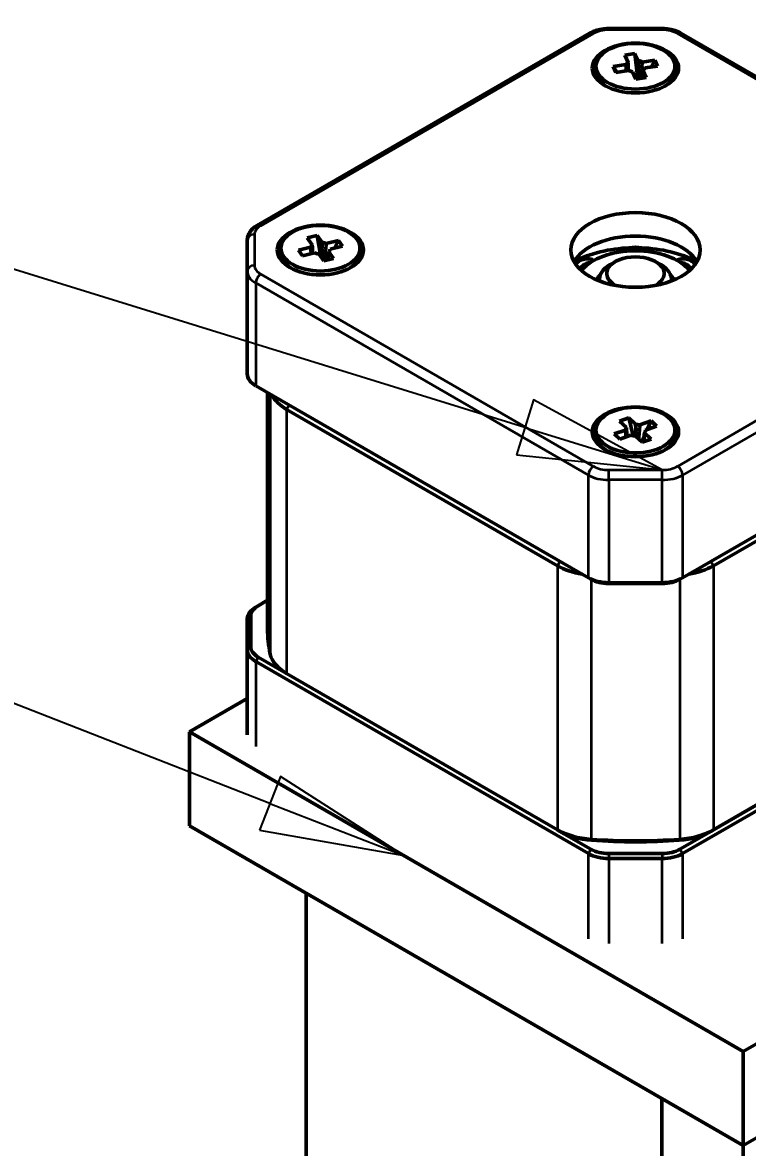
# Model space of a CAD drawing. Header units: millimetres. Extents: x -945 to 1680, y -1981 to 1188.
# Drawn here: x 974.2 to 1024.7, y 503.5 to 581.8 of the extents above; entities that cross this region are included whole.
import ezdxf

# ---------------------------------------------------------------- set-up
doc = ezdxf.new("R2010")
doc.units = ezdxf.units.MM
doc.header["$LTSCALE"] = 4
for name, color, linetype, lineweight in [('Symbol (ISO)', 7, 'Continuous', 25), ('Visible (ISO)', 7, 'Continuous', 50), ('Visible Narrow (ISO)', 7, 'Continuous', 35)]:
    doc.layers.add(name, color=color, linetype=linetype, lineweight=lineweight)
doc.styles.add('Note Text (ISO)', font='tahoma.ttf')
doc.dimstyles.new('Default - Method 1b (ISO)$7', dxfattribs={"dimscale": 4, "dimtxt": 3.5, "dimasz": 2.5, "dimexe": 3.175, "dimexo": 0, "dimgap": 0.762, "dimtad": 1, "dimtoh": 1, "dimrnd": 1e-08, "dimtxsty": 'Note Text (ISO)', "dimcen": 0.09, "dimdle": 10, "dimclrd": 256, "dimclre": 256, "dimclrt": 256, "dimazin": 2, "dimtfac": 1, "dimtmove": 0, "dimatfit": 3, "dimfxl": 1, "dimtolj": 1, "dimlwd": -1, "dimlwe": -1, "dimarcsym": 0})

# ---------------------------------------------------------------- blocks, each defined once
blk = doc.blocks.new('Balloon3')
at = {"layer": 'Symbol (ISO)'}
for p, q in [((252.298, 138.408), (222.276, 147.704)), ((252.446, 138.886), (252.15, 137.931)), ((254.686, 137.669), (252.446, 138.886)), ((252.298, 138.408), (254.686, 137.669)), ((252.15, 137.931), (254.686, 137.669))]:
    blk.add_line(p, q, dxfattribs=at)
at = {"layer": 'Symbol (ISO)', "flags": 128}
blk.add_lwpolyline([(252.15, 137.931), (254.686, 137.669), (252.446, 138.886), (252.15, 137.931)], dxfattribs=at)
at = {"layer": 'Symbol (ISO)'}
blk.add_solid([(252.15, 137.931), (254.686, 137.669), (252.446, 138.886), (252.15, 137.931)], dxfattribs=at)
blk = doc.blocks.new('Balloon16')
at = {"layer": 'Symbol (ISO)'}
for p, q in [((227.129, 145.216), (226.969, 145.216)), ((247.864, 131.871), (232.011, 138.06)), ((227.129, 134.716), (226.969, 134.716)), ((248.046, 132.337), (247.682, 131.405)), ((250.193, 130.962), (248.046, 132.337)), ((247.864, 131.871), (250.193, 130.962)), ((247.682, 131.405), (250.193, 130.962))]:
    blk.add_line(p, q, dxfattribs=at)
at = {"layer": 'Symbol (ISO)', "flags": 128}
blk.add_lwpolyline([(247.682, 131.405), (250.193, 130.962), (248.046, 132.337), (247.682, 131.405)], dxfattribs=at)
at = {"layer": 'Symbol (ISO)'}
for centre, start, end in [((226.969, 139.966), 90, 270), ((227.129, 139.966), 270, 90)]:
    blk.add_arc(centre, 5.25, start, end, dxfattribs=at)
blk.add_solid([(247.682, 131.405), (250.193, 130.962), (248.046, 132.337), (247.682, 131.405)], dxfattribs=at)
at = {"layer": 'Symbol (ISO)', "insert": (227.049, 140.003), "char_height": 3.5, "attachment_point": 5, "style": 'Note Text (ISO)'}
blk.add_mtext('007', dxfattribs=at)

msp = doc.modelspace()

# ---------------------------------------------------------------- linework, layer by layer
at = {"layer": 'Visible (ISO)'}
for p, q in [((1013.716, 581.06), (990.563, 567.692)), ((1018.743, 581.38), (1015.026, 581.38)), ((1043.207, 567.692), (1020.054, 581.06)), ((1016.139, 579.542), (1016.854, 579.652)), ((1016.375, 579.034), (1016.139, 579.542)), ((1016.854, 579.652), (1017.09, 579.145)), ((1016.854, 579.652), (1017.062, 577.891)), ((1017.359, 579.055), (1018.238, 579.191)), ((1018.238, 579.191), (1017.977, 578.708)), ((1018.238, 579.191), (1018.43, 578.778)), ((1014.135, 578.434), (1014.135, 578.76)), ((1015.34, 578.743), (1016.219, 578.879)), ((1015.34, 578.743), (1015.601, 578.341)), ((1015.532, 578.33), (1015.34, 578.743)), ((1016.411, 578.466), (1015.532, 578.33)), ((1016.916, 577.869), (1016.68, 578.376)), ((1017.395, 578.487), (1017.631, 577.979)), ((1018.43, 578.778), (1017.551, 578.642)), ((1019.635, 578.434), (1019.635, 578.76)), ((1017.631, 577.979), (1016.916, 577.869)), ((989.873, 564.501), (989.873, 566.647)), ((994.053, 566.825), (994.737, 566.987)), ((994.398, 566.339), (994.053, 566.825)), ((994.737, 566.987), (995.083, 566.501)), ((994.737, 566.987), (994.998, 565.495)), ((992.215, 565.778), (992.215, 566.105)), ((993.436, 565.973), (994.278, 566.173)), ((993.717, 565.578), (993.436, 565.973)), ((995.37, 566.432), (996.212, 566.631)), ((995.531, 565.871), (995.877, 565.385)), ((996.493, 566.236), (995.651, 566.037)), ((996.212, 566.631), (995.951, 566.108)), ((996.212, 566.631), (996.493, 566.236)), ((997.715, 565.778), (997.715, 566.105)), ((994.559, 565.778), (993.717, 565.578)), ((995.192, 565.222), (994.846, 565.708)), ((995.877, 565.385), (995.192, 565.222)), ((1015.471, 565.166), (1015.117, 564.962)), ((1018.299, 565.166), (1018.653, 564.962)), ((989.873, 557.357), (989.873, 564.501)), ((1014.385, 563.822), (1014.385, 563.941)), ((1019.385, 563.822), (1019.385, 563.941)), ((1013.612, 543.173), (990.459, 556.54)), ((991.285, 556.063), (991.285, 539.65)), ((992.613, 554.888), (1011.458, 544.008)), ((1015.787, 554.076), (1016.418, 554.299)), ((1016.418, 554.299), (1016.893, 553.851)), ((1016.418, 554.299), (1016.722, 553.058)), ((1014.135, 553.122), (1014.135, 553.449)), ((1015.412, 553.18), (1016.188, 553.454)), ((1016.261, 553.628), (1015.787, 554.076)), ((1017.195, 553.809), (1017.972, 554.083)), ((1018.358, 553.719), (1017.581, 553.445)), ((1017.972, 554.083), (1017.711, 553.49)), ((1017.972, 554.083), (1018.358, 553.719)), ((1019.635, 553.122), (1019.635, 553.449)), ((1015.798, 552.815), (1015.412, 553.18)), ((1016.574, 553.089), (1015.798, 552.815)), ((1017.352, 552.599), (1016.877, 553.047)), ((1017.493, 552.996), (1017.328, 552.621)), ((1017.983, 552.822), (1017.352, 552.599)), ((1017.508, 553.27), (1017.983, 552.822)), ((1026.077, 546.59), (1020.158, 543.173)), ((1022.312, 544.008), (1026.461, 546.404)), ((1013.789, 543.071), (1013.612, 543.173)), ((1019.981, 543.071), (1020.158, 543.173)), ((1018.743, 542.835), (1015.026, 542.835)), ((1015.026, 542.775), (1018.743, 542.775)), ((990.636, 541.234), (991.285, 541.608)), ((990.636, 541.234), (990.459, 541.132)), ((989.873, 540.315), (989.873, 538.169)), ((990.123, 538.373), (990.123, 540.519)), ((989.873, 532.249), (989.873, 538.169)), ((990.459, 537.352), (1013.612, 523.985)), ((992.613, 536.517), (990.636, 537.659)), ((1020.158, 523.985), (1043.311, 537.352)), ((1024.386, 510.212), (1071.055, 537.156)), ((1011.458, 525.637), (992.613, 536.517)), ((1041.156, 536.517), (1022.312, 525.637)), ((989.873, 534.785), (985.849, 532.462)), ((985.849, 532.462), (1024.386, 510.212)), ((985.849, 525.93), (985.849, 532.462)), ((985.849, 525.93), (1024.386, 503.68)), ((1011.458, 525.637), (1011.635, 525.535)), ((1013.789, 524.291), (1011.635, 525.535)), ((1022.135, 525.535), (1019.981, 524.291)), ((1022.312, 525.637), (1022.135, 525.535)), ((1018.743, 523.995), (1015.026, 523.995)), ((1015.026, 523.647), (1018.743, 523.647)), ((993.981, 521.235), (993.981, 394.678)), ((1018.729, 506.946), (993.981, 521.235)), ((1044.961, 515.559), (1024.386, 503.68)), ((1024.386, 503.68), (1044.961, 515.559)), ((1024.386, 503.68), (1024.386, 510.212)), ((1018.729, 451.064), (1018.729, 506.946)), ((1018.729, 506.946), (1018.729, 451.064)), ((1018.729, 506.946), (1024.386, 503.68)), ((1024.386, 503.68), (1024.386, 447.75))]:
    msp.add_line(p, q, dxfattribs=at)
for centre, radius, start, end in [((1016.885, 564.523), 1.65, 61.22275, 118.77725), ((1013.173, 563.635), 1.65, 91.69605, 109.25208), ((1013.173, 563.635), 1.815, 63.04102, 65.48335), ((1020.597, 563.635), 1.815, 114.51665, 116.95898), ((1020.597, 563.635), 1.65, 70.74792, 88.30395)]:
    msp.add_arc(centre, radius, start, end, dxfattribs=at)
for centre, major_axis in [((1016.885, 578.638), (-3, 0)), ((1016.885, 578.76), (-2.75, 0)), ((1016.885, 565.982), (-4.5, 0)), ((994.965, 565.982), (-3, 0)), ((994.965, 566.105), (-2.75, 0)), ((1016.885, 553.327), (-3, 0)), ((1016.885, 553.449), (2.75, 0))]:
    msp.add_ellipse(centre, major_axis=major_axis, ratio=0.57735, dxfattribs=at)
for centre, major_axis, start_param, end_param in [((1016.885, 578.434), (-2.75, 0), 0, 0.740918), ((1016.885, 578.76), (-0.697, 0), 5.534255, 5.985049), ((1016.885, 578.76), (0.697, 0), 3.963459, 4.414253), ((1016.885, 578.76), (-0.697, 0), 3.963459, 4.414253), ((1016.885, 578.76), (0.697, 0), 5.534255, 5.985049), ((1016.885, 578.434), (2.75, 0), 5.542267, 6.283185), ((1016.885, 564.349), (4.5, 0), 0.319687, 2.821905), ((994.965, 566.105), (-0.697, 0), 5.661934, 6.112728), ((994.965, 566.105), (-0.697, 0), 4.091138, 4.541931), ((994.965, 566.105), (0.697, 0), 5.661934, 6.112728), ((1016.885, 562.468), (6.35, 0), 1.631087, 2.300898), ((1016.885, 563.533), (4.15, 0), 0.439168, 2.702424), ((1016.885, 562.468), (6.35, 0), 0.840694, 1.510506), ((994.965, 565.778), (-2.75, 0), 0, 0.740918), ((994.965, 566.105), (0.697, 0), 4.091138, 4.541931), ((994.965, 565.778), (2.75, 0), 5.542267, 6.283185), ((1016.885, 564.349), (2, 0), 5.466028, 10.241936), ((1016.885, 563.941), (-2.5, 0), 5.497787, 6.36814), ((1016.885, 563.941), (2.5, 0), 6.19823, 7.068583), ((991.873, 557.357), (-2, 0), 0, 0.785398), ((995.442, 556.521), (-4, 0), 0.280038, 0.785398), ((1016.885, 553.449), (-0.697, 0), 5.821159, 6.271953), ((1016.885, 553.449), (-0.697, 0), 4.250362, 4.701156), ((1016.885, 553.449), (0.697, 0), 5.821159, 6.271953), ((1016.885, 553.122), (-2.75, 0), 0, 0.740918), ((1016.885, 553.449), (0.697, 0), 4.250362, 4.701156), ((1016.885, 553.122), (2.75, 0), 5.542267, 6.283185), ((1014.286, 545.641), (4, 0), 3.926991, 4.432351), ((1019.483, 545.641), (4, 0), 4.992427, 5.497787), ((1015.026, 543.989), (-2, 0), 0.785398, 1.570796), ((1018.743, 543.989), (-2, 0), 1.570796, 2.356194), ((1015.026, 543.785), (1.75, 0), 3.926991, 4.712389), ((1018.743, 543.785), (1.75, 0), 4.712389, 5.497787), ((991.873, 540.315), (-2, 0), 5.497787, 6.283185), ((991.873, 540.519), (-1.75, 0), 5.497787, 6.283185), ((1016.885, 539.65), (-25.6, 0), 0, 0.120593), ((991.873, 538.169), (-2, 0), 0, 0.785398), ((991.873, 538.373), (-1.75, 0), 0, 0.785398), ((995.442, 538.15), (-4, 0), 0.120593, 0.785398), ((1014.286, 527.27), (-4, 0), 0.785398, 1.450203), ((1014.286, 527.066), (3.75, 0), 3.926991, 4.591796), ((1019.483, 527.066), (3.75, 0), 4.832982, 5.497787), ((1019.483, 527.27), (-4, 0), 1.691389, 2.356194), ((1016.885, 539.65), (-25.6, 0), 1.450203, 1.691389), ((1016.885, 539.446), (25.35, 0), 4.591796, 4.832982), ((1015.026, 524.802), (2, 0), 3.926991, 4.712389), ((1015.026, 525.006), (-1.75, 0), 0.785398, 1.570796), ((1018.743, 525.006), (-1.75, 0), 1.570796, 2.356194), ((1018.743, 524.802), (2, 0), 4.712389, 5.497787)]:
    msp.add_ellipse(centre, major_axis=major_axis, ratio=0.57735, start_param=start_param, end_param=end_param, dxfattribs=at)
for points, knots in [([(1015.026, 581.38), (1014.933, 581.38), (1014.839, 581.376), (1014.653, 581.359), (1014.561, 581.346), (1014.38, 581.312), (1014.291, 581.291), (1014.117, 581.24), (1014.033, 581.21), (1013.87, 581.142), (1013.791, 581.103), (1013.716, 581.06)], [3.9269909, 3.9269909, 3.9269909, 3.9269909, 4.0840705, 4.0840705, 4.2411501, 4.2411501, 4.3982297, 4.3982297, 4.5553094, 4.5553094, 4.712389, 4.712389, 4.712389, 4.712389]), ([(1020.054, 581.06), (1019.979, 581.103), (1019.9, 581.142), (1019.737, 581.21), (1019.652, 581.24), (1019.479, 581.291), (1019.39, 581.312), (1019.209, 581.346), (1019.117, 581.359), (1018.931, 581.376), (1018.837, 581.38), (1018.743, 581.38)], [3.1415927, 3.1415927, 3.1415927, 3.1415927, 3.2986723, 3.2986723, 3.4557519, 3.4557519, 3.6128315, 3.6128315, 3.7699112, 3.7699112, 3.9269908, 3.9269908, 3.9269908, 3.9269908]), ([(990.563, 567.692), (990.488, 567.649), (990.416, 567.601), (990.282, 567.494), (990.219, 567.436), (990.105, 567.307), (990.054, 567.236), (989.968, 567.084), (989.933, 567.001), (989.886, 566.828), (989.873, 566.738), (989.873, 566.647)], [4.712389, 4.712389, 4.712389, 4.712389, 4.8694686, 4.8694686, 5.0265482, 5.0265482, 5.1836279, 5.1836279, 5.3407075, 5.3407075, 5.4977871, 5.4977871, 5.4977871, 5.4977871]), ([(1017.881, 565.858), (1017.856, 565.874), (1017.832, 565.889), (1017.676, 565.977), (1017.523, 566.041), (1017.204, 566.126), (1017.038, 566.146), (1016.732, 566.146), (1016.566, 566.126), (1016.247, 566.041), (1016.093, 565.977), (1015.938, 565.889), (1015.913, 565.874), (1015.889, 565.858)], [-0.3720661, -0.3720661, -0.3720661, -0.3720661, -0.363608, -0.363608, -0.3176837, -0.3176837, -0.2717594, -0.2717594, -0.2258351, -0.2258351, -0.1799107, -0.1799107, -0.1714526, -0.1714526, -0.1714526, -0.1714526]), ([(1013.925, 565.285), (1013.848, 565.32), (1013.764, 565.346), (1013.577, 565.375), (1013.454, 565.373), (1013.209, 565.323), (1013.086, 565.274), (1012.889, 565.161), (1012.797, 565.093), (1012.71, 565.012)], [-0.3967311, -0.3967311, -0.3967311, -0.3967311, -0.363608, -0.363608, -0.3176837, -0.3176837, -0.2717594, -0.2717594, -0.234043, -0.234043, -0.234043, -0.234043]), ([(1013.784, 565.125), (1013.756, 565.123), (1013.728, 565.119), (1013.584, 565.091), (1013.469, 565.046), (1013.265, 564.929), (1013.16, 564.846), (1013.041, 564.723), (1013.019, 564.698), (1012.998, 564.673)], [-0.3235898, -0.3235898, -0.3235898, -0.3235898, -0.3129161, -0.3129161, -0.2697332, -0.2697332, -0.2265502, -0.2265502, -0.216434, -0.216434, -0.216434, -0.216434]), ([(1021.059, 565.012), (1020.972, 565.093), (1020.881, 565.161), (1020.683, 565.274), (1020.561, 565.323), (1020.316, 565.373), (1020.193, 565.375), (1020.006, 565.346), (1019.922, 565.32), (1019.845, 565.285)], [-0.3094757, -0.3094757, -0.3094757, -0.3094757, -0.2717594, -0.2717594, -0.2258351, -0.2258351, -0.1799107, -0.1799107, -0.1467876, -0.1467876, -0.1467876, -0.1467876]), ([(1020.772, 564.673), (1020.751, 564.698), (1020.729, 564.723), (1020.61, 564.846), (1020.505, 564.929), (1020.301, 565.046), (1020.186, 565.091), (1020.042, 565.119), (1020.014, 565.123), (1019.985, 565.125)], [-0.3230323, -0.3230323, -0.3230323, -0.3230323, -0.3129161, -0.3129161, -0.2697332, -0.2697332, -0.2265502, -0.2265502, -0.2158766, -0.2158766, -0.2158766, -0.2158766]), ([(1013.067, 564.607), (1013.075, 564.616), (1013.083, 564.625), (1013.179, 564.723), (1013.275, 564.798), (1013.367, 564.851)], [1.1795854, 1.1795854, 1.1795854, 1.1795854, 1.18320871, 1.18320871, 1.22235396, 1.22235396, 1.22235396, 1.22235396]), ([(1020.403, 564.851), (1020.495, 564.798), (1020.591, 564.723), (1020.687, 564.625), (1020.695, 564.616), (1020.703, 564.607)], [0.24447079, 0.24447079, 0.24447079, 0.24447079, 0.28361604, 0.28361604, 0.28723935, 0.28723935, 0.28723935, 0.28723935])]:
    msp.add_open_spline(points, degree=3, knots=knots, dxfattribs=at)
for points, weights in [([(1016.263, 578.443), (1016.242, 578.652), (1016.219, 578.879)], [1.01816867192, 1.01622846329, 1.01316227808]), ([(1016.375, 579.034), (1016.382, 578.735), (1016.389, 578.463)], [1.01316227807, 1.01694767078, 1.01901691654]), ([(1017.121, 577.9), (1017.107, 578.451), (1017.09, 579.145)], [1.02148759783, 1.02196247851, 1.01316227807]), ([(1017.359, 579.055), (1017.299, 578.425), (1017.246, 577.92)], [1.01316227808, 1.02147454519, 1.02151174434]), ([(1017.395, 578.487), (1017.387, 578.199), (1017.38, 577.94)], [1.01316227807, 1.01723373085, 1.01931985962]), ([(994.322, 565.721), (994.301, 565.938), (994.278, 566.173)], [1.01834532599, 1.01636994426, 1.01316227979]), ([(994.398, 566.339), (994.41, 566.027), (994.42, 565.745)], [1.01316227981, 1.01711337528, 1.01919478962]), ([(995.127, 565.313), (995.107, 565.843), (995.083, 566.501)], [1.02151184999, 1.02153520925, 1.01316227978]), ([(995.37, 566.432), (995.309, 565.766), (995.257, 565.238)], [1.01316227981, 1.02188900631, 1.02149488457]), ([(995.531, 565.871), (995.519, 565.568), (995.507, 565.297)], [1.01316227981, 1.01743771206, 1.01952390843]), ([(1016.232, 552.968), (1016.211, 553.2), (1016.188, 553.454)], [1.01868521886, 1.01665373826, 1.01316227723]), ([(1016.261, 553.628), (1016.278, 553.292), (1016.294, 552.99)], [1.01316227727, 1.01744347549, 1.01952952822]), ([(1016.937, 552.99), (1016.916, 553.388), (1016.893, 553.851)], [1.02079238655, 1.01906083764, 1.01316227723]), ([(1017.195, 553.809), (1017.151, 553.273), (1017.111, 552.826)], [1.01316227727, 1.02012462358, 1.02128141308]), ([(1017.579, 553.415), (1017.58, 553.43), (1017.581, 553.445)], [1.01354306638, 1.01335489352, 1.01316227723]), ([(1017.508, 553.27), (1017.49, 552.936), (1017.473, 552.642)], [1.01316227727, 1.01785168441, 1.01990737812])]:
    msp.add_rational_spline(points, weights, degree=2, dxfattribs=at)
for points in [[(1013.367, 564.851), (1013.407, 564.874), (1013.449, 564.895), (1013.492, 564.912)], [(1020.277, 564.912), (1020.321, 564.895), (1020.363, 564.874), (1020.403, 564.851)]]:
    msp.add_open_spline(points, degree=3, dxfattribs=at)
at = {"layer": 'Visible Narrow (ISO)'}
for p, q in [((1013.966, 581.035), (990.813, 567.668)), ((1015.026, 581.289), (1015.026, 581.38)), ((1018.743, 581.289), (1015.026, 581.289)), ((1018.743, 581.289), (1018.743, 581.38)), ((1042.957, 567.668), (1019.804, 581.035)), ((990.373, 567.055), (990.373, 564.909)), ((990.813, 564.297), (1013.966, 550.929)), ((1013.612, 550.317), (990.459, 563.684)), ((990.459, 563.684), (990.459, 556.54)), ((991.471, 555.956), (991.471, 537.872)), ((992.79, 555.194), (992.613, 554.888)), ((992.613, 554.888), (992.613, 536.517)), ((1019.804, 550.929), (1026.077, 554.551)), ((1026.077, 553.735), (1020.158, 550.317)), ((1013.612, 543.173), (1013.612, 550.317)), ((1015.026, 550.676), (1018.743, 550.676)), ((1015.026, 549.979), (1015.026, 550.676)), ((1018.743, 549.979), (1018.743, 550.676)), ((1020.158, 550.317), (1020.158, 543.173)), ((1018.743, 549.979), (1015.026, 549.979)), ((1015.026, 549.979), (1015.026, 542.835)), ((1018.743, 542.835), (1018.743, 549.979)), ((1011.635, 544.314), (1011.458, 544.008)), ((1011.458, 544.008), (1011.458, 525.637)), ((1022.135, 544.314), (1022.312, 544.008)), ((1022.312, 544.008), (1022.312, 525.637)), ((1013.805, 543.061), (1013.805, 524.977)), ((1015.026, 542.775), (1015.026, 542.835)), ((1018.743, 542.775), (1018.743, 542.835)), ((1019.965, 543.061), (1019.965, 524.977)), ((990.123, 540.519), (989.873, 540.315)), ((990.123, 538.373), (989.873, 538.169)), ((990.636, 537.659), (990.459, 537.352)), ((990.459, 537.352), (990.459, 531.433)), ((1013.805, 524.977), (1013.835, 524.917)), ((1019.965, 524.977), (1019.935, 524.917)), ((1013.789, 524.291), (1013.612, 523.985)), ((1013.612, 518.066), (1013.612, 523.985)), ((1015.026, 523.995), (1015.026, 523.647)), ((1015.026, 523.647), (1015.026, 517.727)), ((1018.743, 523.995), (1018.743, 523.647)), ((1018.743, 517.727), (1018.743, 523.647)), ((1019.981, 524.291), (1020.158, 523.985)), ((1020.158, 523.985), (1020.158, 518.066))]:
    msp.add_line(p, q, dxfattribs=at)
for centre, major_axis, ratio, start_param, end_param in [((1013.966, 580.627), (-0.25, 0.433), 0.57735, 5.497787, 6.283185), ((1015.026, 580.423), (-1.5, 0), 0.57735, 4.712389, 5.497787), ((1018.743, 580.423), (-1.5, 0), 0.57735, 3.926991, 4.712389), ((1019.804, 580.627), (0.25, 0.433), 0.57735, 0, 0.785398), ((991.873, 567.055), (-1.5, 0), 0.57735, 5.497787, 6.283185), ((990.813, 567.259), (-0.25, 0.433), 0.57735, 5.497787, 6.283185), ((990.373, 566.647), (-0.5, 0), 0.816497, 4.712389, 6.283185), ((990.373, 564.501), (-0.5, 0), 0.816497, 4.712389, 6.283185), ((991.873, 564.501), (-2, 0), 0.57735, 0, 0.785398), ((991.873, 564.909), (-1.5, 0), 0.57735, 0, 0.785398), ((990.813, 563.889), (-0.25, -0.433), 0.57735, 3.926991, 5.497787), ((1016.885, 563.533), (-2.8, 0), 0.57735, 5.727171, 6.045677), ((1016.885, 563.533), (2.8, 0), 0.57735, 0.237508, 0.556014), ((1013.966, 550.521), (-0.25, -0.433), 0.57735, 3.926991, 5.497787), ((1015.026, 551.134), (-2, 0), 0.57735, 0.785398, 1.570796), ((1015.026, 551.542), (1.5, 0), 0.57735, 3.926991, 4.712389), ((1018.743, 551.542), (1.5, 0), 0.57735, 4.712389, 5.497787), ((1018.743, 551.134), (-2, 0), 0.57735, 1.570796, 2.356194), ((1019.804, 550.521), (0.25, -0.433), 0.57735, 0.785398, 2.356194)]:
    msp.add_ellipse(centre, major_axis=major_axis, ratio=ratio, start_param=start_param, end_param=end_param, dxfattribs=at)

# ---------------------------------------------------------------- block references
at = {"layer": 'Symbol (ISO)', "xscale": 4, "yscale": 4, "zscale": 4}
for name in ['Balloon3', 'Balloon16']:
    msp.add_blockref(name, (0, 0), dxfattribs=at)

# ---------------------------------------------------------------- leaders
at = {"layer": 'Symbol (ISO)', "annotation_type": 0, "has_hookline": 1, "hookline_direction": 1, "text_width": 194.308}
msp.add_leader([(1061.634, 534.184), (977.558, 683.662), (967.558, 683.662)], dimstyle='Default - Method 1b (ISO)$7', override={"dimtad": 0}, dxfattribs=at)

doc.saveas('drawing.dxf')
